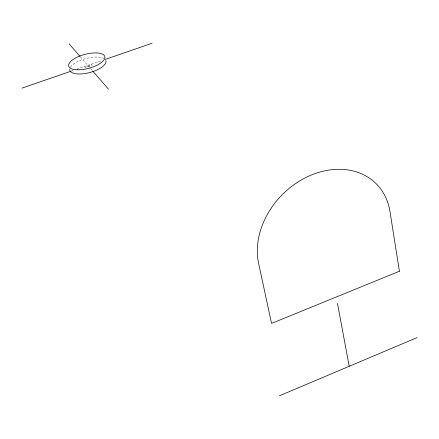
<?xml version="1.0" encoding="UTF-8"?>
<svg xmlns="http://www.w3.org/2000/svg" width="439" height="439" viewBox="0 0 439 439"><rect width="100%" height="100%" fill="white"/><g stroke="black" fill="none" stroke-linecap="round" stroke-linejoin="round"><path stroke-width="0.33" stroke-dasharray="2.19 1.65" d="M71.047 71.206L73.686 70.295M76.858 69.203L101.985 60.533M91.312 64.215L92.223 65.252L85.259 67.655L84.365 66.613M89.002 65.01L89.902 66.053M80.43 56.883L92.634 70.931M86.686 65.812L87.586 66.854M70.465 67.238A18.647 7.276 -14.7 0 1 85.978 58.48A18.647 7.276 -14.7 0 1 103.818 58.442"/><path stroke-width="0.66" d="M279.484 395.764L417.05 337.602M21.95 88.14L70.47 71.403M105.184 59.43L152.135 43.236M69.181 43.933L79.997 56.379M92.772 71.091L108.466 89.155M337.503 303.464L349.208 366.285M105.854 60.664A18.647 7.276 -14.7 0 1 88.601 72.83A18.647 7.276 -14.7 0 1 69.741 69.241M399.413 271.258L271.565 323.395L258.62 263.427A73.801 58.683 -44.9 0 1 312.546 174.541A73.801 58.683 -44.9 0 1 389.975 211.532L399.413 271.258M77.538 69.806A18.674 7.233 -14.7 0 0 104.91 57.41A18.674 7.233 -14.7 0 0 77.818 56.861A18.674 7.233 -14.7 0 0 77.538 69.806"/></g></svg>
